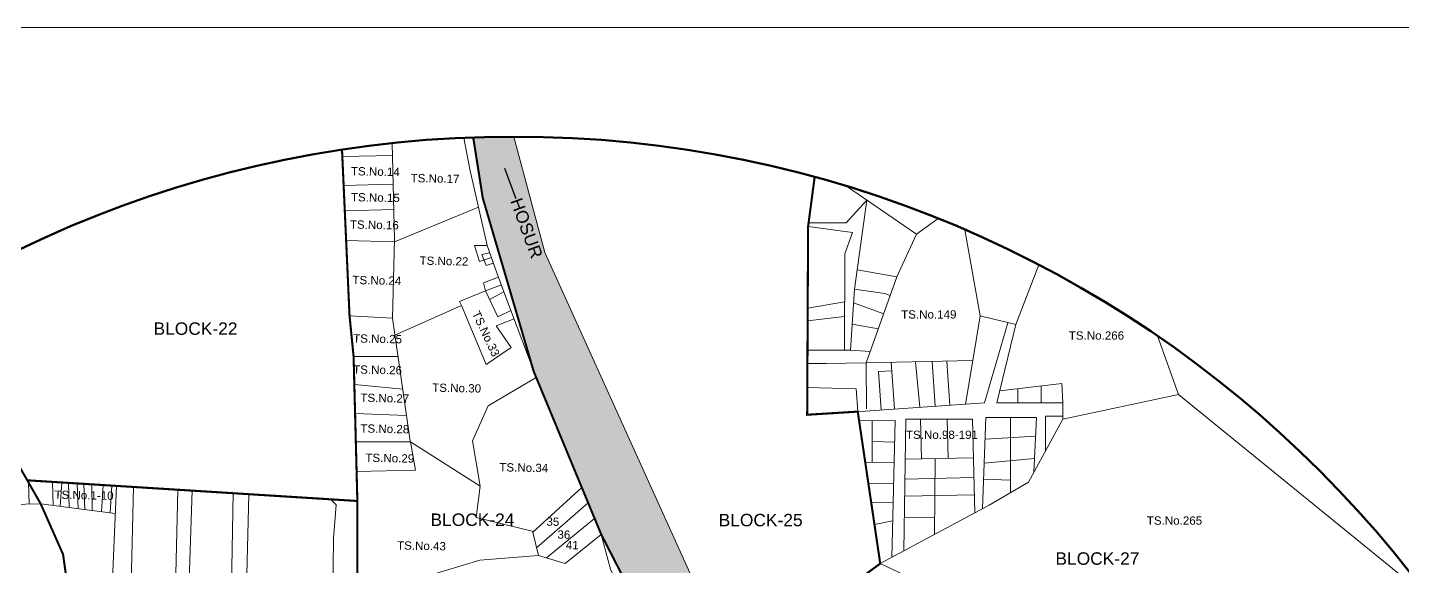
# Model space of a CAD drawing. Header units: metres. Extents: x -1560950 to -1560484, y 42726 to 42890.
# Drawn here: x -1560608 to -1560541.6, y 42864.4 to 42890.4 of the extents above; entities that cross this region are included whole.
import ezdxf
from ezdxf import colors
from ezdxf.entities.mleader import LeaderData, LeaderLine
from ezdxf.math import Vec2, Vec3

# ---------------------------------------------------------------- set-up
doc = ezdxf.new("R2010")
doc.units = ezdxf.units.M
doc.header["$LTSCALE"] = 750
doc.header["$MEASUREMENT"] = 0
doc.linetypes.add('ACAD_ISO14W100', pattern=[24, 12, -3, 0, -3, 0, -3, 0, -3])
doc.linetypes.add('DASHEDX2', pattern=[1.5, 1, -0.5])
doc.layers.get('0').update_dxf_attribs({"lineweight": 5})
doc.layers.add('LOCATION_PLAN', color=7, linetype='Continuous', lineweight=0)
doc.styles.get("Standard").update_dxf_attribs({"font": 'arial.ttf'})

msp = doc.modelspace()

# ---------------------------------------------------------------- hatches: boundary and pattern name
at = {"ltscale": 0.1}
h = msp.add_hatch(color=51, dxfattribs=at)
h.dxf.hatch_style = 1
h.paths.add_polyline_path([(-1560543.54558, 42835.07007), (-1560548.85135, 42836.78299), (-1560550.7819, 42838.13878), (-1560555.14342, 42840.32904), (-1560559.86477, 42846.15162), (-1560569.82147, 42854.07455), (-1560571.90894, 42856.88437), (-1560574.55528, 42860.87754), (-1560577.2011, 42866.71842), (-1560577.58194, 42867.55916), (-1560579.15402, 42871.02968), (-1560580.84723, 42874.76045), (-1560581.06609, 42875.24203), (-1560581.28816, 42875.73069), (-1560581.49134, 42876.17777), (-1560581.73328, 42876.71015), (-1560583.03011, 42879.56375), (-1560584.51414, 42885.15105), (-1560586.48114, 42885.10784), (-1560586.01924, 42882.18639), (-1560583.43718, 42873.52239), (-1560583.25776, 42873.08962), (-1560582.22696, 42870.6032), (-1560581.2363, 42868.21361), (-1560580.93614, 42867.48958), (-1560580.61939, 42866.72554), (-1560580.30169, 42865.95921), (-1560579.66444, 42864.71654), (-1560578.72836, 42862.89112), (-1560577.15503, 42859.82303), (-1560576.62843, 42859.09655), (-1560575.12642, 42857.02438), (-1560573.72966, 42855.28144), (-1560574.67943, 42854.70408), (-1560574.68722, 42854.62472), (-1560574.68659, 42854.41013), (-1560576.28326, 42852.22872), (-1560576.42745, 42852.12788), (-1560577.13174, 42851.63425), (-1560577.06878, 42851.41418), (-1560577.50825, 42850.59254), (-1560578.63741, 42850.37952), (-1560579.07007, 42846.79481), (-1560579.61246, 42843.96166), (-1560579.62851, 42843.87779), (-1560579.64058, 42843.81477), (-1560579.64902, 42843.7707), (-1560579.65847, 42843.72131), (-1560579.66244, 42843.70496), (-1560579.66551, 42843.69233), (-1560579.66734, 42843.68476), (-1560579.66964, 42843.6753), (-1560579.79971, 42843.13951), (-1560580.08137, 42842.48078), (-1560580.59267, 42841.5392), (-1560581.03064, 42840.84422), (-1560581.47859, 42840.13339), (-1560582.09023, 42839.16283), (-1560583.01471, 42837.69584), (-1560584.76465, 42834.93843), (-1560585.92737, 42833.09982), (-1560586.25239, 42832.28239), (-1560586.26924, 42832.24), (-1560586.32129, 42832.1091), (-1560586.59055, 42831.4319), (-1560586.78231, 42830.94959), (-1560587.1089, 42830.11617), (-1560588.00539, 42827.7306), (-1560588.77392, 42825.68549), (-1560590.04628, 42823.48868), (-1560590.88803, 42820.88125), (-1560591.78018, 42818.11768), (-1560592.35234, 42816.34535), (-1560592.60293, 42815.56912), (-1560593.43698, 42815.83838), (-1560594.33903, 42812.88647), (-1560594.77853, 42810.6372), (-1560596.01254, 42804.3218), (-1560597.90197, 42798.51987), (-1560598.1659, 42795.41599), (-1560598.37211, 42794.4499), (-1560599.58512, 42788.76697), (-1560600.79905, 42783.07971), (-1560601.89015, 42777.96796), (-1560600.59703, 42777.55503), (-1560598.47678, 42785.55441), (-1560598.14647, 42785.82638), (-1560594.19775, 42785.89955), (-1560593.15069, 42785.91896), (-1560590.7102, 42785.81283), (-1560580.78431, 42787.41185), (-1560568.02886, 42789.69853), (-1560566.42771, 42789.98557), (-1560556.12085, 42791.44471), (-1560551.15054, 42792.15667), (-1560541.93523, 42795.33674), (-1560539.66067, 42798.32078), (-1560550.80988, 42794.7165), (-1560552.58376, 42794.14304), (-1560566.99225, 42791.80799), (-1560568.92103, 42791.41458), (-1560584.07775, 42788.8792), (-1560590.48889, 42787.58884), (-1560597.08174, 42787.64045), (-1560598.0911, 42787.49868), (-1560597.14475, 42792.36366), (-1560596.05325, 42796.57728), (-1560595.94336, 42798.3091), (-1560593.20748, 42808.31831), (-1560589.56567, 42821.12935), (-1560588.90439, 42823.54168), (-1560587.30236, 42827.00945), (-1560587.20988, 42827.26603), (-1560583.86932, 42822.83716), (-1560579.41461, 42822.23541), (-1560573.885, 42822.77063), (-1560570.76327, 42823.31946), (-1560567.70969, 42824.64753), (-1560564.41779, 42825.90212), (-1560560.78428, 42829.09856), (-1560559.52166, 42830.16409), (-1560554.17239, 42834.29195), (-1560551.94181, 42834.05298), (-1560551.76217, 42834.05298), (-1560546.66369, 42832.74259), (-1560546.07844, 42831.31405), (-1560542.2284, 42830.73685), (-1560537.42755, 42827.80138), (-1560529.78015, 42824.7483), (-1560529.5574, 42827.97005), (-1560531.61184, 42828.7853), (-1560535.40326, 42830.60858), (-1560539.20007, 42832.71452)])
h.paths.add_polyline_path([(-1560556.37453, 42836.84168), (-1560563.25129, 42831.035), (-1560566.9649, 42827.86484), (-1560570.00047, 42826.35668), (-1560577.74134, 42825.07556), (-1560579.38535, 42824.90025), (-1560580.61276, 42825.16472), (-1560582.97893, 42825.64358), (-1560586.24128, 42829.95215), (-1560585.31553, 42832.46217), (-1560582.84173, 42836.19454), (-1560579.16295, 42841.51699), (-1560578.87276, 42843.7301), (-1560578.3593, 42846.51696), (-1560578.0147, 42848.38733), (-1560576.64561, 42850.58134), (-1560575.85232, 42851.49279), (-1560574.04823, 42853.86614), (-1560573.21722, 42854.64198), (-1560567.53178, 42849.30176), (-1560556.60965, 42837.32507)], flags=16)
h.paths.add_polyline_path([(-1560589.1331, 42831.33292), (-1560591.78202, 42832.95665), (-1560593.25283, 42833.85822), (-1560595.97725, 42837.46681), (-1560596.84305, 42839.02388), (-1560600.69573, 42843.81924), (-1560602.93602, 42847.91455), (-1560603.78185, 42850.58174), (-1560606.21307, 42854.30119), (-1560606.24901, 42854.40751), (-1560608.68822, 42861.62408), (-1560611.80712, 42864.01279), (-1560613.05504, 42864.71858), (-1560613.87523, 42864.89992), (-1560616.22848, 42865.91324), (-1560618.04044, 42866.69347), (-1560623.91437, 42867.76059), (-1560624.43521, 42867.98369), (-1560626.56684, 42865.59918), (-1560621.93995, 42864.57401), (-1560621.49923, 42864.23648), (-1560618.22369, 42863.28255), (-1560617.52955, 42863.03914), (-1560613.32939, 42861.28096), (-1560611.59634, 42860.04109), (-1560607.51854, 42850.67929), (-1560600.12378, 42839.34067), (-1560596.71253, 42834.81225), (-1560593.51151, 42830.74322), (-1560588.00539, 42827.7306), (-1560587.1089, 42830.11617), (-1560587.02364, 42830.33376)])

# ---------------------------------------------------------------- linework, layer by layer
at = {"color": 0}
for points in [[(-1560583.43718, 42873.52239), (-1560584.99827, 42877.67149), (-1560585.4279, 42878.81336), (-1560585.80457, 42879.89533), (-1560586.64777, 42883.58931), (-1560586.9293, 42885.09799)], [(-1560574.55528, 42860.87754), (-1560579.84691, 42872.5593), (-1560583.03011, 42879.56375), (-1560584.51414, 42885.15105)], [(-1560592.80076, 42884.19159), (-1560590.37839, 42884.24857)], [(-1560589.52136, 42870.45977), (-1560590.38624, 42876.39551), (-1560590.2828, 42880.18514), (-1560590.3922, 42884.83604)], [(-1560592.73771, 42882.80133), (-1560590.34567, 42882.85759)], [(-1560565.08199, 42880.44313), (-1560568.45987, 42882.7558)], [(-1560592.68207, 42881.57461), (-1560590.3168, 42881.63024)], [(-1560592.61667, 42880.13278), (-1560590.28597, 42880.06916), (-1560586.22617, 42881.74232)], [(-1560567.4716, 42882.07918), (-1560568.46751, 42880.99959), (-1560570.28909, 42880.99959)], [(-1560567.4716, 42882.07918), (-1560568.07963, 42877.78657), (-1560568.26009, 42874.84321), (-1560567.30955, 42874.78803)], [(-1560562.01341, 42876.5036), (-1560562.3653, 42874.34453), (-1560567.50519, 42874.2384), (-1560566.02666, 42878.3921), (-1560565.08199, 42880.44313), (-1560564.03558, 42881.1964)], [(-1560570.31404, 42880.81181), (-1560568.17142, 42880.51886), (-1560568.54157, 42879.50183), (-1560568.56376, 42874.84466)], [(-1560560.28188, 42876.0807), (-1560562.01341, 42876.5036), (-1560562.74252, 42880.65843)], [(-1560585.80457, 42879.89533), (-1560586.41922, 42879.89533), (-1560586.18466, 42879.12433), (-1560585.60626, 42879.32569)], [(-1560585.6807, 42879.53952), (-1560585.6807, 42879.53952), (-1560586.07244, 42879.47077), (-1560585.85831, 42878.93074), (-1560585.51087, 42879.0517)], [(-1560558.01755, 42871.51868), (-1560558.01755, 42872.30374), (-1560561.20434, 42872.30374), (-1560560.28188, 42876.0807), (-1560559.17345, 42878.96548)], [(-1560585.88771, 42877.70859), (-1560585.98459, 42878.09843), (-1560585.2613, 42878.37057)], [(-1560567.94663, 42878.72551), (-1560566.02666, 42878.3921)], [(-1560584.65756, 42876.76595), (-1560585.29874, 42876.46282), (-1560585.88771, 42877.70859), (-1560587.14241, 42877.2022), (-1560587.05462, 42877.00446)], [(-1560585.88771, 42877.70859), (-1560585.12079, 42877.99714)], [(-1560585.69503, 42877.30104), (-1560584.99827, 42877.67149)], [(-1560568.07963, 42877.78657), (-1560566.60285, 42877.5774), (-1560566.34884, 42877.48698)], [(-1560590.26715, 42875.57818), (-1560587.05462, 42877.00446), (-1560585.84976, 42874.15848), (-1560584.64827, 42874.98445), (-1560585.36702, 42876.02997), (-1560584.50297, 42876.35506)], [(-1560570.33276, 42876.88283), (-1560568.55267, 42877.17324)], [(-1560568.1201, 42877.1265), (-1560566.66191, 42876.60745)], [(-1560590.38624, 42876.39551), (-1560592.4522, 42876.50645)], [(-1560570.33567, 42876.27176), (-1560568.55599, 42876.47476)], [(-1560568.1828, 42876.10377), (-1560566.92181, 42875.87732)], [(-1560568.03206, 42871.87711), (-1560561.79185, 42872.30793), (-1560560.66746, 42876.17487)], [(-1560552.43559, 42872.71054), (-1560553.44599, 42875.53573)], [(-1560592.25597, 42874.53773), (-1560590.11569, 42874.5387)], [(-1560567.50519, 42874.2384), (-1560569.44726, 42874.1983), (-1560570.34553, 42874.20258)], [(-1560568.26009, 42874.84321), (-1560570.34243, 42874.85313)], [(-1560567.49149, 42872.01479), (-1560567.50519, 42874.2384)], [(-1560566.29921, 42874.2633), (-1560566.14347, 42872.0075)], [(-1560565.13519, 42874.28734), (-1560564.91195, 42872.09252)], [(-1560564.32306, 42874.30411), (-1560564.17389, 42872.14348)], [(-1560563.62195, 42874.31858), (-1560563.47511, 42872.19172)], [(-1560562.3653, 42874.34453), (-1560562.70753, 42872.24472)], [(-1560583.43718, 42873.52239), (-1560583.44856, 42873.55264), (-1560583.46418, 42873.59417), (-1560583.47498, 42873.62286)], [(-1560566.27085, 42873.85244), (-1560566.27085, 42873.85244), (-1560566.91007, 42873.81474), (-1560566.78225, 42871.9634)], [(-1560592.2208, 42873.18437), (-1560589.8869, 42872.9685)], [(-1560586.1414, 42868.29338), (-1560586.51048, 42870.4694), (-1560585.7537, 42872.15855), (-1560583.43718, 42873.52239)], [(-1560570.35106, 42873.04004), (-1560567.99723, 42872.97491), (-1560567.916, 42871.88437)], [(-1560561.0629, 42872.88287), (-1560558.06188, 42873.24332), (-1560558.01755, 42872.30374)], [(-1560560.1802, 42872.98889), (-1560560.1802, 42872.30374)], [(-1560559.0574, 42873.12375), (-1560559.0574, 42872.30374)], [(-1560566.83054, 42864.5491), (-1560561.57744, 42867.37166), (-1560559.6735, 42868.47953), (-1560558.01755, 42871.51868), (-1560552.43559, 42872.71054), (-1560540.28114, 42862.83806)], [(-1560592.18478, 42871.79857), (-1560589.70171, 42871.69756)], [(-1560561.89038, 42867.20351), (-1560561.73417, 42871.59576), (-1560559.28258, 42871.59576), (-1560559.40862, 42868.96568)], [(-1560560.54339, 42867.97335), (-1560560.54339, 42871.59576)], [(-1560558.84553, 42869.99911), (-1560558.84553, 42871.65792), (-1560558.01755, 42871.65792)], [(-1560566.2783, 42864.84583), (-1560566.2783, 42864.84583), (-1560566.10278, 42871.45223), (-1560567.85107, 42871.44557)], [(-1560567.21286, 42869.43575), (-1560567.22053, 42871.44797)], [(-1560565.68519, 42865.16451), (-1560565.59462, 42871.52264), (-1560562.37452, 42871.52264), (-1560562.27028, 42866.99939)], [(-1560564.88576, 42871.52264), (-1560564.84144, 42869.59938)], [(-1560563.59727, 42871.52264), (-1560563.55364, 42869.62906)], [(-1560589.51618, 42870.43043), (-1560592.14922, 42870.43043)], [(-1560583.56702, 42866.0948), (-1560586.33413, 42866.76842), (-1560586.1414, 42868.29338), (-1560589.51618, 42870.43043), (-1560589.2749, 42869.06448), (-1560592.1118, 42868.99074)], [(-1560567.2167, 42870.44186), (-1560566.13039, 42870.413)], [(-1560561.77117, 42870.55549), (-1560559.32584, 42870.69292)], [(-1560565.62227, 42869.58138), (-1560562.33153, 42869.65722)], [(-1560564.1841, 42869.61453), (-1560564.20399, 42865.96038)], [(-1560561.81227, 42869.39964), (-1560559.37739, 42869.6173)], [(-1560567.555, 42869.44484), (-1560566.1571, 42869.4077)], [(-1560607.95088, 42868.46157), (-1560607.928, 42867.4137)], [(-1560606.75779, 42867.34854), (-1560606.79191, 42868.49248)], [(-1560606.42281, 42867.30539), (-1560606.35017, 42868.46481)], [(-1560605.99686, 42867.25052), (-1560606.02639, 42868.44452)], [(-1560605.56132, 42867.19442), (-1560605.60054, 42868.41784)], [(-1560605.23377, 42867.15223), (-1560605.27612, 42868.39752)], [(-1560604.88092, 42867.10677), (-1560604.90015, 42868.37396)], [(-1560604.42718, 42867.04832), (-1560604.3463, 42868.33926)], [(-1560604.19324, 42856.99566), (-1560603.70505, 42868.29909)], [(-1560604.01678, 42866.99546), (-1560603.93421, 42868.31344)], [(-1560567.40397, 42868.42418), (-1560566.18409, 42868.39177)], [(-1560565.63592, 42868.6237), (-1560562.30948, 42868.70036)], [(-1560560.54339, 42868.57018), (-1560561.84013, 42868.6163)], [(-1560603.16047, 42856.87086), (-1560602.87642, 42868.24717)], [(-1560601.01776, 42856.61192), (-1560600.74137, 42868.11341)], [(-1560600.44019, 42856.54213), (-1560600.04352, 42868.06968)], [(-1560598.28286, 42856.28143), (-1560598.0781, 42867.94655)], [(-1560597.60051, 42856.26953), (-1560597.31236, 42867.89857)], [(-1560593.33875, 42856.13963), (-1560593.2225, 42865.76039), (-1560593.09308, 42867.38866), (-1560593.37691, 42867.65201)], [(-1560581.2363, 42868.21361), (-1560583.60294, 42866.06215), (-1560583.333, 42864.93265)], [(-1560565.64771, 42867.79554), (-1560562.29041, 42867.87291)], [(-1560616.33058, 42867.44873), (-1560609.58972, 42867.37742), (-1560607.35988, 42867.4261)], [(-1560603.76277, 42866.96274), (-1560607.35988, 42867.4261)], [(-1560583.42157, 42865.30325), (-1560580.93614, 42867.48958)], [(-1560567.27003, 42867.51906), (-1560566.20803, 42867.49085)], [(-1560582.94524, 42864.82027), (-1560580.61939, 42866.72554)], [(-1560567.11089, 42866.44364), (-1560566.23126, 42866.61627)], [(-1560564.19959, 42866.76822), (-1560565.66205, 42866.78905)], [(-1560576.61162, 42857.53214), (-1560577.30206, 42858.5427), (-1560578.05644, 42860.1004), (-1560578.29762, 42860.21073), (-1560579.23844, 42862.97646), (-1560579.86016, 42864.28011), (-1560580.30169, 42865.95921), (-1560582.03574, 42864.55667), (-1560583.333, 42864.93265), (-1560586.16442, 42864.7171), (-1560590.42108, 42863.42603), (-1560592.07093, 42857.85669), (-1560588.9808, 42856.81984)], [(-1560566.83054, 42864.5491), (-1560554.57975, 42858.76089)]]:
    msp.add_lwpolyline(points, dxfattribs=at)
at = {"color": 30, "linetype": 'ACAD_ISO14W100', "lineweight": 40, "const_width": 0.1}
for points in [[(-1560575.12642, 42857.02438), (-1560577.15503, 42859.82303), (-1560580.30169, 42865.95921), (-1560583.55869, 42873.81551), (-1560586.01924, 42882.18639), (-1560586.4824, 42885.11582)], [(-1560592.07488, 42867.57043), (-1560592.25597, 42874.53773), (-1560592.4522, 42876.50645), (-1560592.8157, 42884.52093)], [(-1560577.15503, 42859.82303), (-1560574.01329, 42861.09739), (-1560573.86372, 42861.46893), (-1560568.75607, 42863.78114), (-1560567.95505, 42863.72808), (-1560566.83054, 42864.5491), (-1560567.916, 42871.88437), (-1560570.3573, 42871.7317), (-1560570.31404, 42880.81181), (-1560569.99664, 42883.20048)], [(-1560603.78185, 42850.58174), (-1560604.19324, 42856.99566), (-1560604.49703, 42857.43928), (-1560605.71208, 42860.918), (-1560606.28382, 42864.99533), (-1560607.35988, 42867.4261), (-1560608.54188, 42869.49704), (-1560610.55589, 42873.70871), (-1560611.75025, 42877.31204), (-1560611.74596, 42877.93628)], [(-1560589.30225, 42856.45796), (-1560591.84928, 42855.96981), (-1560592.07023, 42856.13963), (-1560592.07488, 42867.57043), (-1560608.01216, 42868.56893)]]:
    msp.add_lwpolyline(points, dxfattribs=at)
at = {"color": 6, "linetype": 'DASHEDX2', "lineweight": 50, "ltscale": 20}
msp.add_circle((-1560584.51414, 42830.15105), 55, dxfattribs=at)
at = {"layer": 'LOCATION_PLAN'}
msp.add_lwpolyline([(-1560483.53553, 42771.27671), (-1560646.02836, 42771.27671), (-1560646.02836, 42890.41849), (-1560483.53553, 42890.41849)], close=True, dxfattribs=at)

# ---------------------------------------------------------------- texts
at = {"color": 0, "char_height": 0.4, "width": 1.2064898, "attachment_point": 1}
for s, insert, rotation in [('TS.No.14', (-1560592.38117, 42883.68984), 358.9434729), ('TS.No.17', (-1560589.50023, 42883.35831), 358.9434729), ('TS.No.15', (-1560592.38117, 42882.43697), 358.9434729), ('TS.No.16', (-1560592.43132, 42881.11731), 358.9434729), ('TS.No.22', (-1560589.07025, 42879.373), 358.9434729), ('TS.No.24', (-1560592.31024, 42878.43856), 358.9434729), ('TS.No.33', (-1560586.18707, 42876.79701), 295.1957485), ('TS.No.25', (-1560592.27542, 42875.62022), 358.9434729), ('TS.No.26', (-1560592.27542, 42874.1217), 358.9434729), ('TS.No.30', (-1560588.45776, 42873.24363), 358.9434729), ('TS.No.27', (-1560591.92542, 42872.75641), 358.9434729), ('TS.No.28', (-1560591.92542, 42871.27456), 358.9434729), ('TS.No.29', (-1560591.6844, 42869.86166), 358.9434729), ('TS.No.34', (-1560585.21582, 42869.40221), 358.9434729), ('TS.No.1-10', (-1560606.6947, 42868.07765), 358.8583188), ('35', (-1560582.94055, 42866.77773), 358.9434729), ('TS.No.43', (-1560590.15483, 42865.63054), 358.9434729), ('36', (-1560582.41125, 42866.15558), 358.9434729), ('41', (-1560582.00644, 42865.64747), 358.9434729)]:
    msp.add_mtext(s, dxfattribs=dict(at, insert=insert, rotation=rotation))
for s, insert in [('TS.No.149', (-1560565.82067, 42876.77393)), ('TS.No.266', (-1560557.72684, 42875.75537)), ('TS.No.98-191', (-1560565.58866, 42870.96708)), ('TS.No.265', (-1560553.95894, 42866.82705))]:
    msp.add_mtext(s, dxfattribs=dict(at, insert=insert))
at = {"color": 146, "char_height": 0.6, "width": 1.2064898, "attachment_point": 1}
for s, insert in [('BLOCK-22', (-1560601.91489, 42876.18913)), ('BLOCK-24', (-1560588.54472, 42866.96738)), ('BLOCK-25', (-1560574.63071, 42866.9503)), ('BLOCK-27', (-1560558.37101, 42865.09369))]:
    msp.add_mtext(s, dxfattribs=dict(at, insert=insert))

# ---------------------------------------------------------------- leaders
at = {"color": 0}
ml = msp.add_multileader_mtext('Standard', dxfattribs=at)
ml.set_content('HOSUR')
ml.set_leader_properties()
ml.build(insert=Vec2(0, 0))
ml.multileader.update_dxf_attribs({"dogleg_length": 0.36, "arrow_head_size": 1})
ctx = ml.context
ctx.base_point, ctx.char_height, ctx.arrow_head_size, ctx.landing_gap_size, ctx.plane_origin, ctx.plane_x_axis, ctx.plane_y_axis = Vec3(-1560584.42916, 42882.16223), 0.6, 1, 0.009, Vec3(-1560584.5218, 42882.41733), Vec3(0.3413288, -0.93994396), Vec3(0.93994396, 0.3413288)
notes = []
notes.append((ctx, [(0, (1, 1, 0), (-1560584.44145, 42882.19607), (0.3413288, -0.93994396), 0.036, [(0, [(-1560585.30638, 42884.5779)], 0, [])])]))
ctx.mtext.insert, ctx.mtext.text_direction, ctx.mtext.rotation, ctx.mtext.flow_direction = Vec3(-1560584.13733, 42882.25863), Vec3(0.3413288, -0.93994396), 5.06071922, 5
for ctx, leaders in notes:
    for number, flags, end, landing, length, lines in leaders:
        leader = LeaderData()
        leader.index, (leader.has_last_leader_line, leader.has_dogleg_vector, leader.attachment_direction) = number, flags
        leader.last_leader_point, leader.dogleg_vector, leader.dogleg_length = Vec3(end), Vec3(landing), length
        for number, points, colour, breaks in lines:
            line = LeaderLine()
            line.index, line.vertices, line.color, line.breaks = number, Vec3.list(points), colors.encode_raw_color(colour), breaks
            leader.lines.append(line)
        ctx.leaders.append(leader)

doc.saveas('drawing.dxf')
